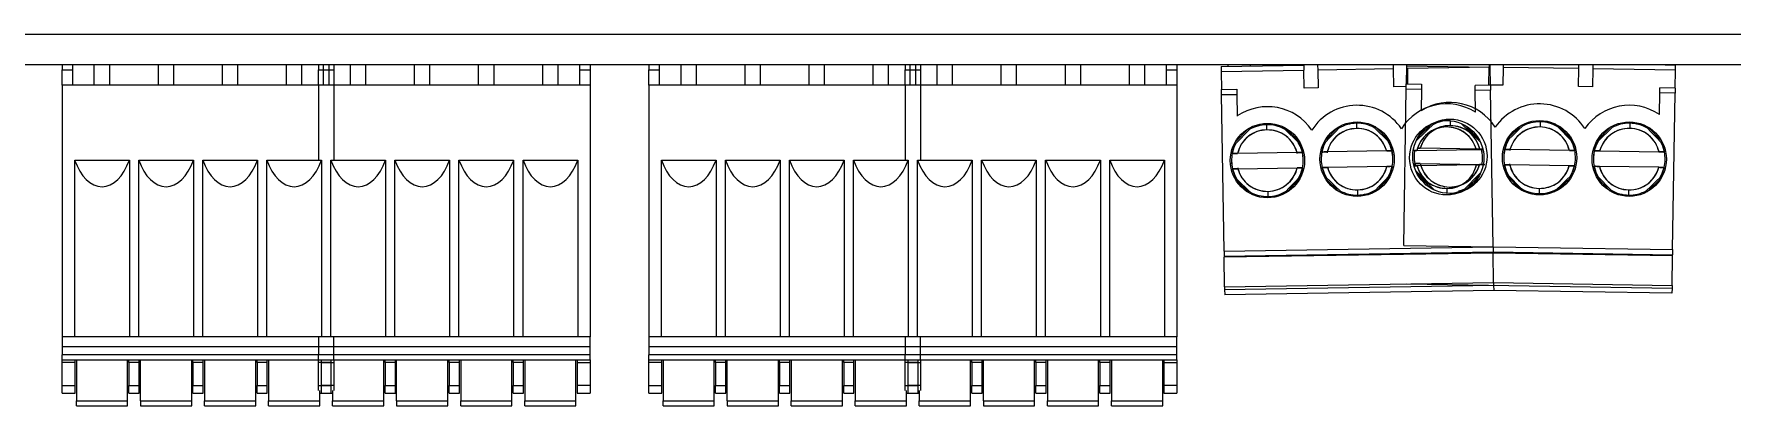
# Model space of a CAD drawing. Header units: millimetres. Extents: x 12 to 584, y 10 to 401.
# Drawn here: x 169 to 235.3, y 240.6 to 255.1 of the extents above; entities that cross this region are included whole.
import ezdxf

# ---------------------------------------------------------------- set-up
doc = ezdxf.new("R2010")
doc.units = ezdxf.units.MM
doc.header["$LTSCALE"] = 2

msp = doc.modelspace()

# ---------------------------------------------------------------- linework, layer by layer
for p, q in [((136.115, 255.087), (266.215, 255.087)), ((266.215, 253.887), (136.115, 253.887)), ((170.139, 253.887), (170.139, 253.687)), ((170.539, 253.887), (170.539, 253.687)), ((171.389, 253.087), (171.389, 253.887)), ((171.989, 253.087), (171.989, 253.887)), ((173.889, 253.087), (173.889, 253.887)), ((174.489, 253.087), (174.489, 253.887)), ((176.389, 253.087), (176.389, 253.887)), ((176.989, 253.087), (176.989, 253.887)), ((178.889, 253.087), (178.889, 253.887)), ((179.489, 253.087), (179.489, 253.887)), ((180.14, 253.887), (180.14, 253.687)), ((180.339, 253.687), (180.339, 253.887)), ((180.54, 253.887), (180.54, 253.687)), ((180.739, 253.887), (180.739, 253.687)), ((181.39, 253.087), (181.39, 253.887)), ((181.99, 253.087), (181.99, 253.887)), ((183.89, 253.087), (183.89, 253.887)), ((184.49, 253.087), (184.49, 253.887)), ((186.39, 253.087), (186.39, 253.887)), ((186.99, 253.087), (186.99, 253.887)), ((188.89, 253.087), (188.89, 253.887)), ((189.49, 253.087), (189.49, 253.887)), ((190.34, 253.687), (190.34, 253.887)), ((190.74, 253.887), (190.74, 253.687)), ((193.039, 253.887), (193.039, 253.687)), ((193.439, 253.887), (193.439, 253.687)), ((194.289, 253.087), (194.289, 253.887)), ((194.889, 253.087), (194.889, 253.887)), ((196.789, 253.087), (196.789, 253.887)), ((197.389, 253.087), (197.389, 253.887)), ((199.289, 253.087), (199.289, 253.887)), ((199.889, 253.087), (199.889, 253.887)), ((201.789, 253.087), (201.789, 253.887)), ((202.389, 253.087), (202.389, 253.887)), ((203.04, 253.887), (203.04, 253.687)), ((203.239, 253.687), (203.239, 253.887)), ((203.44, 253.887), (203.44, 253.687)), ((203.639, 253.887), (203.639, 253.687)), ((204.29, 253.087), (204.29, 253.887)), ((204.89, 253.087), (204.89, 253.887)), ((206.79, 253.087), (206.79, 253.887)), ((207.39, 253.087), (207.39, 253.887)), ((209.29, 253.087), (209.29, 253.887)), ((209.89, 253.087), (209.89, 253.887)), ((211.79, 253.087), (211.79, 253.887)), ((212.39, 253.087), (212.39, 253.887)), ((213.24, 253.687), (213.24, 253.887)), ((213.64, 253.887), (213.64, 253.687)), ((215.37, 253.825), (218.599, 253.876)), ((215.64, 253.829), (215.64, 253.887)), ((216.519, 253.843), (216.519, 253.887)), ((217.719, 253.862), (217.719, 253.887)), ((218.599, 253.887), (218.599, 253.876)), ((218.599, 253.876), (218.602, 253.676)), ((219.312, 253.887), (219.139, 253.884)), ((219.139, 253.884), (219.139, 253.887)), ((219.139, 253.884), (219.142, 253.684)), ((222.102, 253.732), (222.099, 253.887)), ((222.608, 253.887), (222.608, 253.848)), ((225.839, 253.887), (225.837, 253.796)), ((225.871, 253.792), (225.87, 253.887)), ((226.379, 253.887), (226.377, 253.788)), ((229.337, 253.741), (229.339, 253.887)), ((229.879, 253.887), (229.877, 253.732)), ((232.707, 253.887), (233.109, 253.881)), ((232.84, 253.887), (232.84, 253.885)), ((233.106, 253.681), (233.109, 253.881)), ((170.139, 253.687), (170.539, 253.687)), ((170.139, 253.087), (170.139, 253.687)), ((170.539, 253.687), (170.539, 253.087)), ((180.14, 253.687), (180.54, 253.687)), ((180.14, 253.087), (180.14, 253.687)), ((180.339, 253.087), (180.339, 253.687)), ((180.339, 253.687), (180.739, 253.687)), ((180.54, 253.687), (180.54, 253.087)), ((180.739, 253.687), (180.739, 253.087)), ((190.34, 253.087), (190.34, 253.687)), ((190.34, 253.687), (190.74, 253.687)), ((190.74, 253.687), (190.74, 253.087)), ((193.039, 253.687), (193.439, 253.687)), ((193.039, 253.087), (193.039, 253.687)), ((193.439, 253.687), (193.439, 253.087)), ((203.04, 253.687), (203.44, 253.687)), ((203.04, 253.087), (203.04, 253.687)), ((203.239, 253.087), (203.239, 253.687)), ((203.239, 253.687), (203.639, 253.687)), ((203.44, 253.687), (203.44, 253.087)), ((203.639, 253.687), (203.639, 253.087)), ((213.24, 253.087), (213.24, 253.687)), ((213.24, 253.687), (213.64, 253.687)), ((213.64, 253.687), (213.64, 253.087)), ((215.37, 253.825), (215.373, 253.625)), ((215.373, 253.625), (218.602, 253.676)), ((215.373, 253.625), (215.384, 252.925)), ((218.613, 252.976), (218.602, 253.676)), ((222.102, 253.732), (219.142, 253.684)), ((219.142, 253.684), (219.153, 252.985)), ((222.113, 253.032), (222.102, 253.732)), ((222.608, 253.848), (222.596, 253.148)), ((222.608, 253.848), (225.837, 253.796)), ((225.871, 253.792), (222.642, 253.74)), ((222.642, 253.74), (222.651, 253.147)), ((225.826, 253.097), (225.837, 253.796)), ((225.883, 253.092), (225.871, 253.792)), ((226.377, 253.788), (226.366, 253.088)), ((229.337, 253.741), (226.377, 253.788)), ((229.326, 253.041), (229.337, 253.741)), ((229.877, 253.732), (229.866, 253.032)), ((233.106, 253.681), (229.877, 253.732)), ((233.095, 252.981), (233.106, 253.681)), ((180.739, 253.087), (170.139, 253.087)), ((170.139, 253.087), (170.139, 243.287)), ((190.74, 253.087), (180.14, 253.087)), ((180.14, 253.087), (180.14, 250.175)), ((180.739, 253.087), (180.739, 250.175)), ((190.74, 253.087), (190.74, 243.287)), ((203.639, 253.087), (193.039, 253.087)), ((193.039, 253.087), (193.039, 243.287)), ((213.64, 253.087), (203.04, 253.087)), ((203.04, 253.087), (203.04, 250.175)), ((203.639, 253.087), (203.639, 250.175)), ((213.64, 253.087), (213.64, 243.287)), ((215.384, 252.925), (215.984, 252.934)), ((215.387, 252.725), (215.384, 252.925)), ((215.387, 252.725), (215.987, 252.734)), ((215.484, 246.625), (215.387, 252.725)), ((215.984, 252.934), (215.987, 252.734)), ((215.987, 252.734), (216, 251.891)), ((219.153, 252.985), (218.613, 252.976)), ((222.595, 253.039), (222.113, 253.032)), ((222.496, 246.849), (222.593, 252.948)), ((222.593, 252.948), (222.596, 253.148)), ((222.593, 252.948), (223.193, 252.938)), ((222.596, 253.148), (223.196, 253.138)), ((223.193, 252.938), (223.18, 252.096)), ((223.196, 253.138), (223.193, 252.938)), ((225.883, 253.092), (225.283, 253.082)), ((225.286, 252.882), (225.283, 253.082)), ((225.886, 252.892), (225.286, 252.882)), ((225.299, 252.039), (225.286, 252.882)), ((226.366, 253.088), (225.826, 253.097)), ((225.883, 253.092), (225.886, 252.892)), ((225.983, 246.792), (225.886, 252.892)), ((229.866, 253.032), (229.326, 253.041)), ((232.479, 251.948), (232.492, 252.791)), ((232.492, 252.791), (232.495, 252.99)), ((233.092, 252.781), (232.492, 252.791)), ((233.095, 252.981), (232.495, 252.99)), ((232.995, 246.682), (233.092, 252.781)), ((233.095, 252.981), (233.092, 252.781)), ((215.84, 250.712), (216.577, 251.472)), ((216.435, 251.398), (215.91, 250.856)), ((217.155, 251.603), (217.156, 251.553)), ((217.159, 251.353), (217.156, 251.553)), ((217.737, 251.491), (218.498, 250.754)), ((218.423, 250.896), (217.881, 251.421)), ((219.34, 250.768), (220.076, 251.528)), ((219.935, 251.454), (219.41, 250.911)), ((220.655, 251.608), (220.655, 251.658)), ((220.655, 251.608), (220.659, 251.408)), ((221.237, 251.546), (221.997, 250.81)), ((221.923, 250.951), (221.381, 251.477)), ((222.982, 250.922), (223.726, 251.642)), ((223.599, 251.589), (223.057, 251.063)), ((223.663, 251.566), (223.636, 251.555)), ((224.154, 251.714), (224.154, 251.713)), ((224.157, 251.512), (224.158, 251.464)), ((224.321, 251.52), (224.324, 251.707)), ((224.737, 251.602), (225.497, 250.866)), ((225.422, 251.007), (224.88, 251.532)), ((226.482, 250.866), (227.242, 251.603)), ((227.098, 251.533), (226.556, 251.008)), ((227.824, 251.665), (227.82, 251.465)), ((227.824, 251.665), (227.824, 251.715)), ((228.403, 251.584), (229.139, 250.824)), ((229.069, 250.968), (228.544, 251.51)), ((229.981, 250.811), (230.742, 251.547)), ((230.598, 251.477), (230.056, 250.952)), ((231.323, 251.609), (231.32, 251.409)), ((231.324, 251.659), (231.323, 251.609)), ((231.902, 251.528), (232.639, 250.768)), ((232.569, 250.912), (232.044, 251.454)), ((218.288, 250.607), (218.324, 250.431)), ((219.523, 250.45), (219.542, 250.555)), ((221.8, 250.604), (221.816, 250.527)), ((223.011, 250.546), (225.334, 250.583)), ((225.468, 250.602), (223.145, 250.639)), ((225.613, 250.6), (225.586, 250.6)), ((228.968, 250.546), (226.644, 250.583)), ((226.655, 250.543), (226.677, 250.647)), ((228.935, 250.624), (228.949, 250.547)), ((230.161, 250.517), (230.179, 250.604)), ((232.435, 250.568), (232.45, 250.481)), ((170.622, 243.287), (170.622, 250.175)), ((170.622, 250.175), (172.757, 250.175)), ((172.757, 250.175), (172.757, 243.287)), ((173.122, 243.287), (173.122, 250.175)), ((173.122, 250.175), (175.257, 250.175)), ((175.257, 250.175), (175.257, 243.287)), ((175.622, 243.287), (175.622, 250.175)), ((175.622, 250.175), (177.757, 250.175)), ((177.757, 250.175), (177.757, 243.287)), ((178.122, 243.287), (178.122, 250.175)), ((178.122, 250.175), (180.257, 250.175)), ((180.257, 250.175), (180.257, 243.287)), ((180.622, 243.287), (180.622, 250.175)), ((180.622, 250.175), (182.757, 250.175)), ((182.757, 250.175), (182.757, 243.287)), ((183.122, 243.287), (183.122, 250.175)), ((183.122, 250.175), (185.257, 250.175)), ((185.257, 250.175), (185.257, 243.287)), ((185.622, 243.287), (185.622, 250.175)), ((185.622, 250.175), (187.757, 250.175)), ((187.757, 250.175), (187.757, 243.287)), ((188.122, 243.287), (188.122, 250.175)), ((188.122, 250.175), (190.257, 250.175)), ((190.257, 250.175), (190.257, 243.287)), ((193.522, 243.287), (193.522, 250.175)), ((193.522, 250.175), (195.657, 250.175)), ((195.657, 250.175), (195.657, 243.287)), ((196.022, 243.287), (196.022, 250.175)), ((196.022, 250.175), (198.157, 250.175)), ((198.157, 250.175), (198.157, 243.287)), ((198.522, 243.287), (198.522, 250.175)), ((198.522, 250.175), (200.657, 250.175)), ((200.657, 250.175), (200.657, 243.287)), ((201.022, 243.287), (201.022, 250.175)), ((201.022, 250.175), (203.157, 250.175)), ((203.157, 250.175), (203.157, 243.287)), ((203.522, 243.287), (203.522, 250.175)), ((203.522, 250.175), (205.657, 250.175)), ((205.657, 250.175), (205.657, 243.287)), ((206.022, 243.287), (206.022, 250.175)), ((206.022, 250.175), (208.157, 250.175)), ((208.157, 250.175), (208.157, 243.287)), ((208.522, 243.287), (208.522, 250.175)), ((208.522, 250.175), (210.657, 250.175)), ((210.657, 250.175), (210.657, 243.287)), ((211.022, 243.287), (211.022, 250.175)), ((211.022, 250.175), (213.157, 250.175)), ((213.157, 250.175), (213.157, 243.287)), ((218.335, 250.471), (216.012, 250.434)), ((216.031, 250.435), (216.042, 250.499)), ((221.835, 250.527), (219.511, 250.49)), ((221.844, 249.927), (219.521, 249.89)), ((219.556, 249.813), (219.54, 249.89)), ((221.825, 249.927), (221.812, 249.849)), ((222.959, 249.924), (222.93, 250.042)), ((222.93, 250.042), (222.955, 249.939)), ((225.344, 249.983), (223.02, 249.946)), ((223.135, 250.039), (225.459, 250.002)), ((228.958, 249.946), (226.635, 249.983)), ((226.667, 249.905), (226.646, 250.029)), ((228.939, 249.947), (228.923, 249.87)), ((232.458, 249.891), (230.134, 249.928)), ((230.144, 250.528), (232.467, 250.491)), ((230.177, 249.79), (230.152, 249.937)), ((232.441, 249.901), (232.425, 249.827)), ((216.619, 248.815), (215.859, 249.551)), ((215.933, 249.41), (216.475, 248.885)), ((216.021, 249.834), (218.345, 249.871)), ((216.069, 249.698), (216.032, 249.875)), ((218.516, 249.594), (217.78, 248.833)), ((217.921, 248.908), (218.446, 249.45)), ((218.326, 249.871), (218.312, 249.793)), ((220.119, 248.871), (219.358, 249.607)), ((219.433, 249.466), (219.975, 248.94)), ((222.016, 249.649), (221.279, 248.889)), ((221.421, 248.963), (221.946, 249.506)), ((223.7, 249.001), (222.964, 249.761)), ((223.034, 249.618), (223.559, 249.075)), ((225.515, 249.705), (224.788, 248.955)), ((224.92, 249.019), (225.445, 249.561)), ((227.2, 248.945), (226.463, 249.706)), ((226.533, 249.562), (227.058, 249.02)), ((229.121, 249.663), (228.36, 248.927)), ((228.504, 248.997), (229.046, 249.522)), ((230.699, 248.89), (229.963, 249.65)), ((230.033, 249.506), (230.558, 248.964)), ((232.62, 249.608), (231.86, 248.871)), ((232.004, 248.941), (232.546, 249.466)), ((217.197, 248.953), (217.2, 248.753)), ((217.2, 248.753), (217.201, 248.703)), ((220.697, 249.009), (220.7, 248.809)), ((220.701, 248.759), (220.7, 248.809)), ((224.199, 248.874), (224.196, 249.064)), ((224.283, 249.121), (224.282, 249.069)), ((224.816, 249.018), (224.873, 249.043)), ((227.778, 248.815), (227.779, 248.865)), ((227.782, 249.065), (227.779, 248.865)), ((231.279, 248.809), (231.278, 248.759)), ((231.279, 248.809), (231.282, 249.009)), ((215.484, 246.625), (225.983, 246.792)), ((215.484, 246.625), (215.487, 246.425)), ((215.487, 246.425), (225.986, 246.592)), ((222.496, 246.849), (232.995, 246.682)), ((225.983, 246.792), (225.986, 246.592)), ((225.986, 246.593), (232.992, 246.482)), ((225.987, 246.549), (225.986, 246.592)), ((232.995, 246.682), (232.992, 246.482)), ((215.487, 246.425), (215.488, 246.382)), ((225.987, 246.549), (215.488, 246.382)), ((215.506, 245.233), (215.488, 246.382)), ((232.991, 246.439), (225.987, 246.55)), ((226.005, 245.4), (225.987, 246.549)), ((232.973, 245.29), (232.991, 246.439)), ((232.991, 246.439), (232.992, 246.482)), ((215.506, 245.233), (226.005, 245.4)), ((215.508, 245.126), (226.007, 245.293)), ((222.626, 245.347), (232.971, 245.182)), ((226.005, 245.4), (232.973, 245.29)), ((226.005, 245.4), (226.007, 245.293)), ((226.007, 245.293), (226.01, 245.093)), ((232.973, 245.29), (232.971, 245.182)), ((215.506, 245.233), (215.508, 245.126)), ((215.508, 245.126), (215.511, 244.926)), ((226.01, 245.093), (215.511, 244.926)), ((232.968, 244.982), (226.01, 245.093)), ((232.971, 245.182), (232.968, 244.982)), ((171.689, 243.287), (170.139, 243.287)), ((170.139, 243.287), (170.139, 242.887)), ((174.189, 243.287), (171.689, 243.287)), ((176.689, 243.287), (174.189, 243.287)), ((179.189, 243.287), (176.689, 243.287)), ((180.739, 243.287), (179.189, 243.287)), ((181.69, 243.287), (180.14, 243.287)), ((180.14, 243.287), (180.14, 242.887)), ((180.739, 242.887), (180.739, 243.287)), ((184.19, 243.287), (181.69, 243.287)), ((186.69, 243.287), (184.19, 243.287)), ((189.19, 243.287), (186.69, 243.287)), ((190.74, 243.287), (189.19, 243.287)), ((190.74, 242.887), (190.74, 243.287)), ((194.589, 243.287), (193.039, 243.287)), ((193.039, 243.287), (193.039, 242.887)), ((197.089, 243.287), (194.589, 243.287)), ((199.589, 243.287), (197.089, 243.287)), ((202.089, 243.287), (199.589, 243.287)), ((203.639, 243.287), (202.089, 243.287)), ((204.59, 243.287), (203.04, 243.287)), ((203.04, 243.287), (203.04, 242.887)), ((203.639, 242.887), (203.639, 243.287)), ((207.09, 243.287), (204.59, 243.287)), ((209.59, 243.287), (207.09, 243.287)), ((212.09, 243.287), (209.59, 243.287)), ((213.64, 243.287), (212.09, 243.287)), ((213.64, 242.887), (213.64, 243.287)), ((180.739, 242.887), (170.139, 242.887)), ((170.139, 242.887), (170.139, 242.587)), ((180.739, 242.587), (170.139, 242.587)), ((170.139, 242.387), (170.139, 242.587)), ((190.74, 242.887), (180.14, 242.887)), ((180.14, 242.887), (180.14, 242.587)), ((190.74, 242.587), (180.14, 242.587)), ((180.14, 242.387), (180.14, 242.587)), ((180.739, 242.587), (180.739, 242.887)), ((180.739, 242.387), (180.739, 242.587)), ((190.74, 242.587), (190.74, 242.887)), ((190.74, 242.387), (190.74, 242.587)), ((203.639, 242.887), (193.039, 242.887)), ((193.039, 242.887), (193.039, 242.587)), ((203.639, 242.587), (193.039, 242.587)), ((193.039, 242.387), (193.039, 242.587)), ((213.64, 242.887), (203.04, 242.887)), ((203.04, 242.887), (203.04, 242.587)), ((213.64, 242.587), (203.04, 242.587)), ((203.04, 242.387), (203.04, 242.587)), ((203.639, 242.587), (203.639, 242.887)), ((203.639, 242.387), (203.639, 242.587)), ((213.64, 242.587), (213.64, 242.887)), ((213.64, 242.387), (213.64, 242.587)), ((170.139, 242.387), (180.739, 242.387)), ((170.139, 242.287), (170.139, 242.387)), ((170.639, 242.287), (170.139, 242.287)), ((170.139, 241.387), (170.139, 242.287)), ((170.639, 242.287), (170.639, 242.387)), ((170.639, 241.387), (170.639, 242.287)), ((170.689, 242.387), (170.689, 240.787)), ((172.689, 240.787), (172.689, 242.387)), ((172.739, 242.287), (172.739, 242.387)), ((173.139, 242.287), (172.739, 242.287)), ((172.739, 242.287), (172.739, 241.387)), ((173.139, 242.287), (173.139, 242.387)), ((173.139, 241.387), (173.139, 242.287)), ((173.189, 240.787), (173.189, 242.387)), ((175.189, 240.787), (175.189, 242.387)), ((175.239, 242.287), (175.239, 242.387)), ((175.639, 242.287), (175.239, 242.287)), ((175.239, 242.287), (175.239, 241.387)), ((175.639, 242.287), (175.639, 242.387)), ((175.639, 241.387), (175.639, 242.287)), ((175.689, 242.387), (175.689, 240.787)), ((177.689, 240.787), (177.689, 242.387)), ((177.739, 242.287), (177.739, 242.387)), ((178.139, 242.287), (177.739, 242.287)), ((177.739, 242.287), (177.739, 241.387)), ((178.139, 242.287), (178.139, 242.387)), ((178.139, 241.387), (178.139, 242.287)), ((178.189, 242.387), (178.189, 240.787)), ((180.14, 242.387), (190.74, 242.387)), ((180.14, 242.287), (180.14, 242.387)), ((180.64, 242.287), (180.14, 242.287)), ((180.14, 241.387), (180.14, 242.287)), ((180.239, 242.387), (180.239, 242.287)), ((180.239, 242.287), (180.739, 242.287)), ((180.239, 242.287), (180.239, 241.387)), ((180.64, 242.287), (180.64, 242.387)), ((180.64, 241.387), (180.64, 242.287)), ((180.739, 242.387), (180.739, 242.287)), ((180.739, 242.287), (180.739, 241.387)), ((182.69, 240.787), (182.69, 242.387)), ((182.74, 242.287), (182.74, 242.387)), ((183.14, 242.287), (182.74, 242.287)), ((182.74, 242.287), (182.74, 241.387)), ((183.14, 242.287), (183.14, 242.387)), ((183.14, 241.387), (183.14, 242.287)), ((183.19, 240.787), (183.19, 242.387)), ((185.19, 240.787), (185.19, 242.387)), ((185.24, 242.287), (185.24, 242.387)), ((185.64, 242.287), (185.24, 242.287)), ((185.24, 242.287), (185.24, 241.387)), ((185.64, 242.287), (185.64, 242.387)), ((185.64, 241.387), (185.64, 242.287)), ((185.69, 242.387), (185.69, 240.787)), ((187.69, 240.787), (187.69, 242.387)), ((187.74, 242.287), (187.74, 242.387)), ((188.14, 242.287), (187.74, 242.287)), ((187.74, 242.287), (187.74, 241.387)), ((188.14, 242.287), (188.14, 242.387)), ((188.14, 241.387), (188.14, 242.287)), ((188.19, 242.387), (188.19, 240.787)), ((190.19, 240.787), (190.19, 242.387)), ((190.24, 242.387), (190.24, 242.287)), ((190.24, 242.287), (190.74, 242.287)), ((190.24, 242.287), (190.24, 241.387)), ((190.74, 242.387), (190.74, 242.287)), ((190.74, 242.287), (190.74, 241.387)), ((193.039, 242.387), (203.639, 242.387)), ((193.039, 242.287), (193.039, 242.387)), ((193.539, 242.287), (193.039, 242.287)), ((193.039, 241.387), (193.039, 242.287)), ((193.539, 242.287), (193.539, 242.387)), ((193.539, 241.387), (193.539, 242.287)), ((193.589, 242.387), (193.589, 240.787)), ((195.589, 240.787), (195.589, 242.387)), ((195.639, 242.287), (195.639, 242.387)), ((196.039, 242.287), (195.639, 242.287)), ((195.639, 242.287), (195.639, 241.387)), ((196.039, 242.287), (196.039, 242.387)), ((196.039, 241.387), (196.039, 242.287)), ((196.089, 240.787), (196.089, 242.387)), ((198.089, 240.787), (198.089, 242.387)), ((198.139, 242.287), (198.139, 242.387)), ((198.539, 242.287), (198.139, 242.287)), ((198.139, 242.287), (198.139, 241.387)), ((198.539, 242.287), (198.539, 242.387)), ((198.539, 241.387), (198.539, 242.287)), ((198.589, 242.387), (198.589, 240.787)), ((200.589, 240.787), (200.589, 242.387)), ((200.639, 242.287), (200.639, 242.387)), ((201.039, 242.287), (200.639, 242.287)), ((200.639, 242.287), (200.639, 241.387)), ((201.039, 242.287), (201.039, 242.387)), ((201.039, 241.387), (201.039, 242.287)), ((201.089, 242.387), (201.089, 240.787)), ((203.04, 242.387), (213.64, 242.387)), ((203.04, 242.287), (203.04, 242.387)), ((203.54, 242.287), (203.04, 242.287)), ((203.04, 241.387), (203.04, 242.287)), ((203.139, 242.387), (203.139, 242.287)), ((203.139, 242.287), (203.639, 242.287)), ((203.139, 242.287), (203.139, 241.387)), ((203.54, 242.287), (203.54, 242.387)), ((203.54, 241.387), (203.54, 242.287)), ((203.639, 242.387), (203.639, 242.287)), ((203.639, 242.287), (203.639, 241.387)), ((205.59, 240.787), (205.59, 242.387)), ((205.64, 242.287), (205.64, 242.387)), ((206.04, 242.287), (205.64, 242.287)), ((205.64, 242.287), (205.64, 241.387)), ((206.04, 242.287), (206.04, 242.387)), ((206.04, 241.387), (206.04, 242.287)), ((206.09, 240.787), (206.09, 242.387)), ((208.09, 240.787), (208.09, 242.387)), ((208.14, 242.287), (208.14, 242.387)), ((208.54, 242.287), (208.14, 242.287)), ((208.14, 242.287), (208.14, 241.387)), ((208.54, 242.287), (208.54, 242.387)), ((208.54, 241.387), (208.54, 242.287)), ((208.59, 242.387), (208.59, 240.787)), ((210.59, 240.787), (210.59, 242.387)), ((210.64, 242.287), (210.64, 242.387)), ((211.04, 242.287), (210.64, 242.287)), ((210.64, 242.287), (210.64, 241.387)), ((211.04, 242.287), (211.04, 242.387)), ((211.04, 241.387), (211.04, 242.287)), ((211.09, 242.387), (211.09, 240.787)), ((213.09, 240.787), (213.09, 242.387)), ((213.14, 242.387), (213.14, 242.287)), ((213.14, 242.287), (213.64, 242.287)), ((213.14, 242.287), (213.14, 241.387)), ((213.64, 242.387), (213.64, 242.287)), ((213.64, 242.287), (213.64, 241.387)), ((170.139, 241.387), (170.639, 241.387)), ((170.139, 241.087), (170.139, 241.387)), ((170.639, 241.087), (170.639, 241.387)), ((172.739, 241.387), (173.139, 241.387)), ((172.739, 241.087), (172.739, 241.387)), ((173.139, 241.087), (173.139, 241.387)), ((175.239, 241.387), (175.639, 241.387)), ((175.239, 241.087), (175.239, 241.387)), ((175.639, 241.087), (175.639, 241.387)), ((177.739, 241.387), (178.139, 241.387)), ((177.739, 241.087), (177.739, 241.387)), ((178.139, 241.087), (178.139, 241.387)), ((180.14, 241.387), (180.64, 241.387)), ((180.14, 241.189), (180.14, 241.387)), ((180.739, 241.387), (180.239, 241.387)), ((180.239, 241.387), (180.239, 241.087)), ((180.64, 241.087), (180.64, 241.387)), ((180.739, 241.387), (180.739, 241.189)), ((182.74, 241.387), (183.14, 241.387)), ((182.74, 241.087), (182.74, 241.387)), ((183.14, 241.087), (183.14, 241.387)), ((185.24, 241.387), (185.64, 241.387)), ((185.24, 241.087), (185.24, 241.387)), ((185.64, 241.087), (185.64, 241.387)), ((187.74, 241.387), (188.14, 241.387)), ((187.74, 241.087), (187.74, 241.387)), ((188.14, 241.087), (188.14, 241.387)), ((190.74, 241.387), (190.24, 241.387)), ((190.24, 241.387), (190.24, 241.087)), ((190.74, 241.387), (190.74, 241.087)), ((193.039, 241.387), (193.539, 241.387)), ((193.039, 241.087), (193.039, 241.387)), ((193.539, 241.087), (193.539, 241.387)), ((195.639, 241.387), (196.039, 241.387)), ((195.639, 241.087), (195.639, 241.387)), ((196.039, 241.087), (196.039, 241.387)), ((198.139, 241.387), (198.539, 241.387)), ((198.139, 241.087), (198.139, 241.387)), ((198.539, 241.087), (198.539, 241.387)), ((200.639, 241.387), (201.039, 241.387)), ((200.639, 241.087), (200.639, 241.387)), ((201.039, 241.087), (201.039, 241.387)), ((203.04, 241.387), (203.54, 241.387)), ((203.04, 241.189), (203.04, 241.387)), ((203.639, 241.387), (203.139, 241.387)), ((203.139, 241.387), (203.139, 241.087)), ((203.54, 241.087), (203.54, 241.387)), ((203.639, 241.387), (203.639, 241.189)), ((205.64, 241.387), (206.04, 241.387)), ((205.64, 241.087), (205.64, 241.387)), ((206.04, 241.087), (206.04, 241.387)), ((208.14, 241.387), (208.54, 241.387)), ((208.14, 241.087), (208.14, 241.387)), ((208.54, 241.087), (208.54, 241.387)), ((210.64, 241.387), (211.04, 241.387)), ((210.64, 241.087), (210.64, 241.387)), ((211.04, 241.087), (211.04, 241.387)), ((213.64, 241.387), (213.14, 241.387)), ((213.14, 241.387), (213.14, 241.087)), ((213.64, 241.387), (213.64, 241.087)), ((170.139, 241.087), (170.639, 241.087)), ((170.689, 240.787), (172.689, 240.787)), ((170.689, 240.587), (170.689, 240.787)), ((172.689, 240.587), (172.689, 240.787)), ((172.739, 241.087), (173.139, 241.087)), ((173.189, 240.787), (175.189, 240.787)), ((173.189, 240.787), (173.189, 240.587)), ((175.189, 240.587), (175.189, 240.787)), ((175.239, 241.087), (175.639, 241.087)), ((175.689, 240.787), (177.689, 240.787)), ((175.689, 240.587), (175.689, 240.787)), ((177.689, 240.587), (177.689, 240.787)), ((177.739, 241.087), (178.139, 241.087)), ((178.189, 240.787), (180.189, 240.787)), ((178.189, 240.587), (178.189, 240.787)), ((180.189, 240.787), (180.189, 241.189)), ((180.189, 241.087), (180.64, 241.087)), ((180.189, 240.587), (180.189, 240.787)), ((180.239, 241.087), (180.69, 241.087)), ((180.69, 241.189), (180.69, 240.787)), ((180.69, 240.787), (182.69, 240.787)), ((180.69, 240.587), (180.69, 240.787)), ((182.69, 240.587), (182.69, 240.787)), ((182.74, 241.087), (183.14, 241.087)), ((183.19, 240.787), (185.19, 240.787)), ((183.19, 240.787), (183.19, 240.587)), ((185.19, 240.587), (185.19, 240.787)), ((185.24, 241.087), (185.64, 241.087)), ((185.69, 240.787), (187.69, 240.787)), ((185.69, 240.587), (185.69, 240.787)), ((187.69, 240.587), (187.69, 240.787)), ((187.74, 241.087), (188.14, 241.087)), ((188.19, 240.787), (190.19, 240.787)), ((188.19, 240.587), (188.19, 240.787)), ((190.19, 240.587), (190.19, 240.787)), ((190.24, 241.087), (190.74, 241.087)), ((193.039, 241.087), (193.539, 241.087)), ((193.589, 240.787), (195.589, 240.787)), ((193.589, 240.587), (193.589, 240.787)), ((195.589, 240.587), (195.589, 240.787)), ((195.639, 241.087), (196.039, 241.087)), ((196.089, 240.787), (198.089, 240.787)), ((196.089, 240.787), (196.089, 240.587)), ((198.089, 240.587), (198.089, 240.787)), ((198.139, 241.087), (198.539, 241.087)), ((198.589, 240.787), (200.589, 240.787)), ((198.589, 240.587), (198.589, 240.787)), ((200.589, 240.587), (200.589, 240.787)), ((200.639, 241.087), (201.039, 241.087)), ((201.089, 240.787), (203.089, 240.787)), ((201.089, 240.587), (201.089, 240.787)), ((203.089, 240.787), (203.089, 241.189)), ((203.089, 241.087), (203.54, 241.087)), ((203.089, 240.587), (203.089, 240.787)), ((203.139, 241.087), (203.59, 241.087)), ((203.59, 241.189), (203.59, 240.787)), ((203.59, 240.787), (205.59, 240.787)), ((203.59, 240.587), (203.59, 240.787)), ((205.59, 240.587), (205.59, 240.787)), ((205.64, 241.087), (206.04, 241.087)), ((206.09, 240.787), (208.09, 240.787)), ((206.09, 240.787), (206.09, 240.587)), ((208.09, 240.587), (208.09, 240.787)), ((208.14, 241.087), (208.54, 241.087)), ((208.59, 240.787), (210.59, 240.787)), ((208.59, 240.587), (208.59, 240.787)), ((210.59, 240.587), (210.59, 240.787)), ((210.64, 241.087), (211.04, 241.087)), ((211.09, 240.787), (213.09, 240.787)), ((211.09, 240.587), (211.09, 240.787)), ((213.09, 240.587), (213.09, 240.787)), ((213.14, 241.087), (213.64, 241.087)), ((170.689, 240.587), (172.689, 240.587)), ((173.189, 240.587), (175.189, 240.587)), ((175.689, 240.587), (177.689, 240.587)), ((178.189, 240.587), (180.189, 240.587)), ((180.69, 240.587), (182.69, 240.587)), ((183.19, 240.587), (185.19, 240.587)), ((185.69, 240.587), (187.69, 240.587)), ((188.19, 240.587), (190.19, 240.587)), ((193.589, 240.587), (195.589, 240.587)), ((196.089, 240.587), (198.089, 240.587)), ((198.589, 240.587), (200.589, 240.587)), ((201.089, 240.587), (203.089, 240.587)), ((203.59, 240.587), (205.59, 240.587)), ((206.09, 240.587), (208.09, 240.587)), ((208.59, 240.587), (210.59, 240.587)), ((211.09, 240.587), (213.09, 240.587))]:
    msp.add_line(p, q)
at = {"flags": 128}
for points in [[(215.951, 250.826), (215.873, 250.658), (215.806, 250.431)], [(215.806, 250.431), (215.873, 250.658), (215.951, 250.826)], [(218.384, 250.864), (218.467, 250.7), (218.541, 250.475)], [(218.541, 250.475), (218.467, 250.7), (218.384, 250.864)], [(219.306, 250.487), (219.372, 250.714), (219.45, 250.881)], [(219.45, 250.881), (219.372, 250.714), (219.306, 250.487)], [(222.04, 250.53), (221.967, 250.755), (221.883, 250.92)], [(221.883, 250.92), (221.967, 250.755), (222.04, 250.53)], [(226.439, 250.587), (226.512, 250.812), (226.596, 250.976)], [(226.596, 250.976), (226.512, 250.812), (226.439, 250.587)], [(229.173, 250.543), (229.107, 250.77), (229.029, 250.938)], [(229.029, 250.938), (229.107, 250.77), (229.173, 250.543)], [(230.095, 250.921), (230.012, 250.756), (229.938, 250.531)], [(229.938, 250.531), (230.012, 250.756), (230.095, 250.921)], [(232.673, 250.487), (232.606, 250.715), (232.528, 250.882)], [(232.528, 250.882), (232.606, 250.715), (232.673, 250.487)], [(219.472, 249.497), (219.389, 249.662), (219.315, 249.887)], [(219.315, 249.887), (219.389, 249.662), (219.472, 249.497)], [(221.905, 249.536), (221.983, 249.703), (222.05, 249.93)], [(222.05, 249.93), (221.983, 249.703), (221.905, 249.536)], [(226.574, 249.592), (226.496, 249.759), (226.429, 249.987)], [(226.429, 249.987), (226.496, 249.759), (226.574, 249.592)], [(229.007, 249.553), (229.09, 249.718), (229.164, 249.943)], [(229.164, 249.943), (229.09, 249.718), (229.007, 249.553)], [(229.929, 249.931), (229.995, 249.704), (230.073, 249.536)], [(230.073, 249.536), (229.995, 249.704), (229.929, 249.931)], [(232.663, 249.887), (232.59, 249.662), (232.506, 249.497)], [(232.506, 249.497), (232.59, 249.662), (232.663, 249.887)], [(215.973, 249.441), (215.889, 249.606), (215.816, 249.831)], [(215.816, 249.831), (215.889, 249.606), (215.973, 249.441)], [(218.406, 249.48), (218.484, 249.647), (218.55, 249.875)], [(218.55, 249.875), (218.484, 249.647), (218.406, 249.48)], [(224.873, 249.043), (224.746, 248.993), (224.633, 248.96)]]:
    msp.add_lwpolyline(points, dxfattribs=at)
for centre in [(217.178, 250.153), (220.678, 250.208), (224.177, 250.264), (224.302, 250.32), (227.801, 250.265), (231.301, 250.209)]:
    msp.add_circle(centre, 1.45)
for centre, radius, start, end in [((217.178, 250.153), 2.1, 34.46876, 124.11527), ((220.678, 250.208), 2.1, 34.46876, 147.35414), ((224.177, 250.264), 2.1, 57.70762, 147.35414), ((224.302, 250.32), 2.1, 32.64586, 122.29238), ((227.801, 250.265), 2.1, 32.64586, 145.53124), ((231.301, 250.209), 2.1, 55.88473, 145.53124), ((217.178, 250.153), 1.2, 90.91145, 166.43393), ((217.178, 250.153), 1.4, 90.91145, 120.55292), ((217.178, 250.153), 1.4, 61.26997, 90.91145), ((217.178, 250.153), 1.2, 15.38896, 90.91145), ((220.678, 250.208), 1.2, 90.91145, 166.43393), ((220.678, 250.208), 1.4, 90.91145, 120.55292), ((220.678, 250.208), 1.4, 61.26997, 90.91145), ((220.678, 250.208), 1.2, 15.38896, 90.91145), ((224.177, 250.264), 1.2, 90.91145, 166.43393), ((224.302, 250.32), 1.2, 89.08855, 164.61104), ((224.302, 250.32), 1.4, 89.08855, 118.73003), ((224.302, 250.32), 1.4, 95.46076, 118.73003), ((224.177, 250.264), 1.2, 15.38896, 90.91145), ((224.302, 250.32), 1.2, 13.56607, 89.08855), ((227.801, 250.265), 1.2, 89.08855, 164.61104), ((227.801, 250.265), 1.4, 89.08855, 118.73003), ((227.801, 250.265), 1.2, 13.56607, 89.08855), ((227.801, 250.265), 1.4, 59.44708, 89.08855), ((231.301, 250.209), 1.2, 89.08855, 164.61104), ((231.301, 250.209), 1.4, 89.08855, 118.73003), ((231.301, 250.209), 1.2, 13.56607, 89.08855), ((231.301, 250.209), 1.4, 59.44708, 89.08855), ((224.302, 250.32), 1.4, 170.77644, 191.46218), ((224.177, 250.264), 1.4, 348.53782, 13.28507), ((227.801, 250.265), 1.4, 166.71493, 191.46218), ((227.801, 250.265), 1.4, 346.71493, 11.46218), ((217.178, 250.153), 1.4, 168.53782, 193.28507), ((217.178, 250.153), 1.4, 348.53782, 13.28507), ((220.678, 250.208), 1.4, 168.53782, 193.28507), ((220.678, 250.208), 1.2, 195.38896, 270.91145), ((220.678, 250.208), 1.2, 270.91145, 346.43393), ((220.678, 250.208), 1.4, 348.53782, 13.28507), ((224.177, 250.264), 1.2, 195.38896, 270.91145), ((224.302, 250.32), 1.2, 193.56607, 269.08855), ((224.177, 250.264), 1.2, 270.91145, 346.43393), ((224.302, 250.32), 1.2, 269.08855, 344.61104), ((227.801, 250.265), 1.2, 193.56607, 269.08855), ((227.801, 250.265), 1.2, 269.08855, 344.61104), ((231.301, 250.209), 1.4, 166.71493, 191.46218), ((231.301, 250.209), 1.2, 193.56607, 269.08855), ((231.301, 250.209), 1.2, 269.08855, 344.61104), ((231.301, 250.209), 1.4, 346.71493, 11.46218), ((217.178, 250.153), 1.2, 195.38896, 270.91145), ((217.178, 250.153), 1.2, 270.91145, 346.43393), ((217.178, 250.153), 1.4, 241.26997, 270.91145), ((217.178, 250.153), 1.4, 270.91145, 300.55292), ((220.678, 250.208), 1.4, 241.26997, 270.91145), ((220.678, 250.208), 1.4, 270.91145, 300.55292), ((224.177, 250.264), 1.4, 275.46077, 300.55292), ((227.801, 250.265), 1.4, 239.44708, 269.08855), ((227.801, 250.265), 1.4, 269.08855, 298.73003), ((231.301, 250.209), 1.4, 239.44708, 269.08855), ((231.301, 250.209), 1.4, 269.08855, 298.73003)]:
    msp.add_arc(centre, radius, start, end)
for centre in [(171.689, 251.301), (174.189, 251.301), (176.689, 251.301), (179.189, 251.301), (181.69, 251.301), (184.19, 251.301), (186.69, 251.301), (189.19, 251.301), (194.589, 251.301), (197.089, 251.301), (199.589, 251.301), (202.089, 251.301), (204.59, 251.301), (207.09, 251.301), (209.59, 251.301), (212.09, 251.301)]:
    msp.add_ellipse(centre, major_axis=(0, 2.165), ratio=0.57735, start_param=2.117647, end_param=4.165538)
for points, knots in [([(217.159, 251.353), (217.031, 251.339), (216.768, 251.31), (216.415, 251.106), (216.139, 250.807), (216.053, 250.556), (216.012, 250.434)], [0, 0, 0, 0, 0.243088, 0.5, 0.756912, 1, 1, 1, 1]), ([(218.335, 250.471), (218.29, 250.592), (218.196, 250.839), (217.91, 251.13), (217.552, 251.322), (217.287, 251.343), (217.159, 251.353)], [0, 0, 0, 0, 0.243088, 0.5, 0.756912, 1, 1, 1, 1]), ([(220.659, 251.408), (220.531, 251.394), (220.267, 251.366), (219.915, 251.161), (219.639, 250.862), (219.553, 250.612), (219.511, 250.49)], [0, 0, 0, 0, 0.243088, 0.5, 0.756912, 1, 1, 1, 1]), ([(221.835, 250.527), (221.789, 250.647), (221.695, 250.895), (221.41, 251.185), (221.051, 251.378), (220.787, 251.398), (220.659, 251.408)], [0, 0, 0, 0, 0.243088, 0.5, 0.756912, 1, 1, 1, 1]), ([(224.158, 251.464), (224.03, 251.45), (223.767, 251.421), (223.415, 251.217), (223.138, 250.918), (223.052, 250.667), (223.011, 250.546)], [0, 0, 0, 0, 0.243088, 0.5, 0.756912, 1, 1, 1, 1]), ([(224.321, 251.52), (224.192, 251.51), (223.928, 251.49), (223.57, 251.297), (223.284, 251.007), (223.19, 250.759), (223.145, 250.639)], [0, 0, 0, 0, 0.243088, 0.5, 0.756912, 1, 1, 1, 1]), ([(225.334, 250.583), (225.289, 250.703), (225.195, 250.951), (224.909, 251.241), (224.551, 251.434), (224.287, 251.454), (224.158, 251.464)], [0, 0, 0, 0, 0.2430884, 0.5, 0.7569116, 1, 1, 1, 1]), ([(225.468, 250.602), (225.427, 250.724), (225.341, 250.974), (225.064, 251.273), (224.712, 251.478), (224.449, 251.506), (224.321, 251.52)], [0, 0, 0, 0, 0.243088, 0.5, 0.756912, 1, 1, 1, 1]), ([(227.82, 251.465), (227.692, 251.455), (227.428, 251.434), (227.069, 251.242), (226.784, 250.951), (226.69, 250.704), (226.644, 250.583)], [0, 0, 0, 0, 0.2430884, 0.5, 0.7569116, 1, 1, 1, 1]), ([(228.968, 250.546), (228.926, 250.668), (228.84, 250.919), (228.564, 251.218), (228.212, 251.422), (227.948, 251.451), (227.82, 251.465)], [0, 0, 0, 0, 0.243088, 0.5, 0.756912, 1, 1, 1, 1]), ([(231.32, 251.409), (231.192, 251.399), (230.927, 251.379), (230.569, 251.186), (230.283, 250.896), (230.189, 250.648), (230.144, 250.528)], [0, 0, 0, 0, 0.243088, 0.5, 0.756912, 1, 1, 1, 1]), ([(232.467, 250.491), (232.426, 250.612), (232.34, 250.863), (232.064, 251.162), (231.711, 251.366), (231.448, 251.395), (231.32, 251.409)], [0, 0, 0, 0, 0.243088, 0.5, 0.756912, 1, 1, 1, 1]), ([(223.011, 250.546), (222.984, 250.545), (222.935, 250.544), (222.897, 250.544), (222.881, 250.544)], [0, 0, 0, 0, 0.560606, 1, 1, 1, 1]), ([(222.882, 250.544), (222.896, 250.544), (222.922, 250.545), (222.968, 250.545), (222.996, 250.545), (223.011, 250.546)], [0, 0, 0, 0, 0.391539, 0.691957, 1, 1, 1, 1]), ([(222.927, 250.544), (222.915, 250.477), (222.887, 250.31), (222.914, 250.143), (222.93, 250.042)], [0, 0, 0, 0, 0.402295, 1, 1, 1, 1]), ([(223.055, 250.641), (223.057, 250.641), (223.071, 250.64), (223.102, 250.64), (223.13, 250.639), (223.145, 250.639)], [0, 0, 0, 0, 0.077832, 0.533137, 1, 1, 1, 1]), ([(223.145, 250.639), (223.117, 250.639), (223.085, 250.64), (223.059, 250.64), (223.055, 250.64)], [0, 0, 0, 0, 0.85032, 1, 1, 1, 1]), ([(225.334, 250.583), (225.349, 250.583), (225.377, 250.583), (225.431, 250.585), (225.487, 250.586), (225.531, 250.586), (225.537, 250.586), (225.54, 250.586)], [0, 0, 0, 0, 0.137073, 0.270752, 0.526633, 0.769377, 1, 1, 1, 1]), ([(225.54, 250.586), (225.539, 250.586), (225.538, 250.586), (225.522, 250.586), (225.483, 250.585), (225.415, 250.584), (225.361, 250.583), (225.334, 250.583)], [0, 0, 0, 0, 0.1256162, 0.2471168, 0.4973967, 0.745992, 1, 1, 1, 1]), ([(225.56, 250.601), (225.556, 250.601), (225.53, 250.601), (225.496, 250.602), (225.468, 250.602)], [0, 0, 0, 0, 0.156823, 1, 1, 1, 1]), ([(225.468, 250.602), (225.483, 250.602), (225.511, 250.601), (225.543, 250.601), (225.557, 250.601), (225.56, 250.601)], [0, 0, 0, 0, 0.453889, 0.896541, 1, 1, 1, 1]), ([(226.644, 250.583), (226.618, 250.584), (226.564, 250.585), (226.507, 250.585), (226.472, 250.586), (226.453, 250.586), (226.441, 250.586), (226.439, 250.587), (226.439, 250.587)], [0, 0, 0, 0, 0.249538, 0.499514, 0.626944, 0.749178, 0.87171, 1, 1, 1, 1]), ([(226.439, 250.587), (226.441, 250.587), (226.447, 250.587), (226.492, 250.586), (226.548, 250.585), (226.601, 250.584), (226.63, 250.584), (226.644, 250.583)], [0, 0, 0, 0, 0.230623, 0.473367, 0.729248, 0.862927, 1, 1, 1, 1]), ([(229.173, 250.543), (229.173, 250.543), (229.171, 250.543), (229.155, 250.543), (229.116, 250.544), (229.049, 250.545), (228.995, 250.546), (228.968, 250.546)], [0, 0, 0, 0, 0.125616, 0.247117, 0.497397, 0.745992, 1, 1, 1, 1]), ([(228.968, 250.546), (228.982, 250.546), (229.011, 250.546), (229.064, 250.545), (229.121, 250.544), (229.165, 250.543), (229.171, 250.543), (229.173, 250.543)], [0, 0, 0, 0, 0.137073, 0.270752, 0.526633, 0.769377, 1, 1, 1, 1]), ([(216.012, 250.434), (215.985, 250.434), (215.932, 250.433), (215.875, 250.432), (215.84, 250.432), (215.82, 250.431), (215.808, 250.431), (215.807, 250.431), (215.806, 250.431)], [0, 0, 0, 0, 0.249538, 0.499514, 0.626944, 0.749178, 0.87171, 1, 1, 1, 1]), ([(215.806, 250.431), (215.809, 250.431), (215.814, 250.431), (215.859, 250.432), (215.915, 250.433), (215.968, 250.434), (215.997, 250.434), (216.012, 250.434)], [0, 0, 0, 0, 0.230623, 0.473367, 0.729248, 0.862927, 1, 1, 1, 1]), ([(218.541, 250.475), (218.54, 250.475), (218.539, 250.474), (218.523, 250.474), (218.484, 250.474), (218.416, 250.473), (218.362, 250.472), (218.335, 250.471)], [0, 0, 0, 0, 0.125616, 0.247117, 0.497397, 0.745992, 1, 1, 1, 1]), ([(218.335, 250.471), (218.35, 250.472), (218.378, 250.472), (218.432, 250.473), (218.488, 250.474), (218.532, 250.475), (218.538, 250.475), (218.541, 250.475)], [0, 0, 0, 0, 0.137073, 0.270752, 0.526633, 0.769377, 1, 1, 1, 1]), ([(219.511, 250.49), (219.485, 250.49), (219.431, 250.489), (219.374, 250.488), (219.339, 250.487), (219.32, 250.487), (219.308, 250.487), (219.306, 250.487), (219.306, 250.487)], [0, 0, 0, 0, 0.249538, 0.499514, 0.626944, 0.749178, 0.87171, 1, 1, 1, 1]), ([(219.306, 250.487), (219.308, 250.487), (219.314, 250.487), (219.358, 250.488), (219.415, 250.489), (219.468, 250.489), (219.497, 250.49), (219.511, 250.49)], [0, 0, 0, 0, 0.230623, 0.473367, 0.729248, 0.862927, 1, 1, 1, 1]), ([(219.521, 249.89), (219.506, 249.89), (219.478, 249.889), (219.424, 249.888), (219.368, 249.887), (219.324, 249.887), (219.318, 249.887), (219.315, 249.887)], [0, 0, 0, 0, 0.137073, 0.270752, 0.526633, 0.769377, 1, 1, 1, 1]), ([(219.315, 249.887), (219.316, 249.887), (219.317, 249.887), (219.333, 249.887), (219.372, 249.888), (219.44, 249.889), (219.494, 249.89), (219.521, 249.89)], [0, 0, 0, 0, 0.125616, 0.247117, 0.497397, 0.745992, 1, 1, 1, 1]), ([(219.521, 249.89), (219.566, 249.77), (219.66, 249.522), (219.946, 249.232), (220.304, 249.039), (220.568, 249.019), (220.697, 249.009)], [0, 0, 0, 0, 0.243088, 0.5, 0.756912, 1, 1, 1, 1]), ([(220.697, 249.009), (220.825, 249.023), (221.088, 249.051), (221.44, 249.255), (221.717, 249.555), (221.803, 249.805), (221.844, 249.927)], [0, 0, 0, 0, 0.243088, 0.5, 0.756912, 1, 1, 1, 1]), ([(222.04, 250.53), (222.04, 250.53), (222.038, 250.53), (222.022, 250.53), (221.983, 250.529), (221.916, 250.528), (221.862, 250.527), (221.835, 250.527)], [0, 0, 0, 0, 0.125616, 0.247117, 0.497397, 0.745992, 1, 1, 1, 1]), ([(221.835, 250.527), (221.849, 250.527), (221.878, 250.528), (221.931, 250.529), (221.987, 250.53), (222.032, 250.53), (222.038, 250.53), (222.04, 250.53)], [0, 0, 0, 0, 0.137073, 0.270752, 0.526633, 0.769377, 1, 1, 1, 1]), ([(222.05, 249.93), (222.047, 249.93), (222.041, 249.93), (221.997, 249.929), (221.941, 249.928), (221.887, 249.928), (221.859, 249.927), (221.844, 249.927)], [0, 0, 0, 0, 0.230623, 0.473367, 0.729248, 0.862927, 1, 1, 1, 1]), ([(221.844, 249.927), (221.871, 249.927), (221.924, 249.928), (221.981, 249.929), (222.016, 249.93), (222.036, 249.93), (222.048, 249.93), (222.049, 249.93), (222.05, 249.93)], [0, 0, 0, 0, 0.249538, 0.499514, 0.626944, 0.749178, 0.87171, 1, 1, 1, 1]), ([(222.875, 249.943), (222.896, 249.944), (222.939, 249.944), (222.993, 249.945), (223.02, 249.946)], [0, 0, 0, 0, 0.493677, 1, 1, 1, 1]), ([(223.02, 249.946), (223.006, 249.945), (222.977, 249.945), (222.938, 249.944), (222.918, 249.944), (222.909, 249.944)], [0, 0, 0, 0, 0.3621917, 0.7154172, 1, 1, 1, 1]), ([(222.93, 250.042), (222.93, 250.042), (222.932, 250.042), (222.948, 250.042), (222.987, 250.041), (223.054, 250.04), (223.108, 250.039), (223.135, 250.039)], [0, 0, 0, 0, 0.125616, 0.247117, 0.497397, 0.745992, 1, 1, 1, 1]), ([(223.135, 250.039), (223.121, 250.039), (223.092, 250.04), (223.039, 250.04), (222.982, 250.041), (222.938, 250.042), (222.932, 250.042), (222.93, 250.042)], [0, 0, 0, 0, 0.137073, 0.270752, 0.526633, 0.769377, 1, 1, 1, 1]), ([(223.02, 249.946), (223.066, 249.825), (223.16, 249.577), (223.445, 249.287), (223.804, 249.095), (224.068, 249.074), (224.196, 249.064)], [0, 0, 0, 0, 0.2430884, 0.5, 0.7569116, 1, 1, 1, 1]), ([(223.135, 250.039), (223.177, 249.917), (223.263, 249.667), (223.539, 249.367), (223.891, 249.163), (224.155, 249.135), (224.283, 249.121)], [0, 0, 0, 0, 0.243088, 0.5, 0.756912, 1, 1, 1, 1]), ([(224.196, 249.064), (224.324, 249.078), (224.588, 249.107), (224.94, 249.311), (225.216, 249.61), (225.302, 249.861), (225.344, 249.983)], [0, 0, 0, 0, 0.2430884, 0.5, 0.7569116, 1, 1, 1, 1]), ([(224.283, 249.121), (224.411, 249.131), (224.675, 249.151), (225.034, 249.344), (225.319, 249.634), (225.413, 249.882), (225.459, 250.002)], [0, 0, 0, 0, 0.243088, 0.5, 0.756912, 1, 1, 1, 1]), ([(225.344, 249.983), (225.371, 249.983), (225.419, 249.984), (225.456, 249.984), (225.473, 249.985)], [0, 0, 0, 0, 0.565793, 1, 1, 1, 1]), ([(225.45, 249.984), (225.443, 249.984), (225.424, 249.984), (225.387, 249.983), (225.358, 249.983), (225.344, 249.983)], [0, 0, 0, 0, 0.246068, 0.618309, 1, 1, 1, 1]), ([(225.574, 250), (225.564, 250), (225.543, 250), (225.502, 250.001), (225.473, 250.002), (225.459, 250.002)], [0, 0, 0, 0, 0.310773, 0.651068, 1, 1, 1, 1]), ([(225.459, 250.002), (225.486, 250.002), (225.528, 250.001), (225.562, 250), (225.574, 250)], [0, 0, 0, 0, 0.639625, 1, 1, 1, 1]), ([(225.588, 250), (225.593, 250), (225.61, 250), (225.63, 249.999), (225.65, 249.999), (225.662, 249.999), (225.664, 249.999), (225.664, 249.999)], [0, 0, 0, 0, 0.104611, 0.332589, 0.551269, 0.770485, 1, 1, 1, 1]), ([(226.635, 249.983), (226.62, 249.984), (226.592, 249.984), (226.538, 249.984), (226.482, 249.985), (226.438, 249.986), (226.432, 249.986), (226.429, 249.987)], [0, 0, 0, 0, 0.137073, 0.270752, 0.526633, 0.769377, 1, 1, 1, 1]), ([(226.429, 249.987), (226.43, 249.987), (226.431, 249.987), (226.447, 249.986), (226.486, 249.986), (226.554, 249.985), (226.608, 249.984), (226.635, 249.983)], [0, 0, 0, 0, 0.125616, 0.247117, 0.497397, 0.745992, 1, 1, 1, 1]), ([(226.635, 249.983), (226.676, 249.861), (226.762, 249.611), (227.039, 249.312), (227.391, 249.108), (227.654, 249.079), (227.782, 249.065)], [0, 0, 0, 0, 0.2430884, 0.5, 0.7569116, 1, 1, 1, 1]), ([(227.782, 249.065), (227.911, 249.075), (228.175, 249.095), (228.533, 249.288), (228.819, 249.578), (228.913, 249.826), (228.958, 249.946)], [0, 0, 0, 0, 0.243088, 0.5, 0.756912, 1, 1, 1, 1]), ([(229.164, 249.943), (229.161, 249.943), (229.155, 249.943), (229.111, 249.943), (229.055, 249.944), (229.001, 249.946), (228.973, 249.946), (228.958, 249.946)], [0, 0, 0, 0, 0.2306234, 0.4733669, 0.7292478, 0.8629272, 1, 1, 1, 1]), ([(228.958, 249.946), (228.985, 249.946), (229.038, 249.945), (229.095, 249.944), (229.13, 249.944), (229.15, 249.943), (229.162, 249.943), (229.163, 249.943), (229.164, 249.943)], [0, 0, 0, 0, 0.2495376, 0.4995139, 0.6269444, 0.7491779, 0.8717105, 1, 1, 1, 1]), ([(229.929, 249.931), (229.929, 249.931), (229.931, 249.931), (229.947, 249.931), (229.986, 249.93), (230.053, 249.929), (230.107, 249.928), (230.134, 249.928)], [0, 0, 0, 0, 0.125616, 0.247117, 0.497397, 0.745992, 1, 1, 1, 1]), ([(230.134, 249.928), (230.12, 249.928), (230.091, 249.928), (230.038, 249.929), (229.982, 249.929), (229.937, 249.931), (229.931, 249.931), (229.929, 249.931)], [0, 0, 0, 0, 0.137073, 0.270752, 0.526633, 0.769377, 1, 1, 1, 1]), ([(229.938, 250.531), (229.941, 250.531), (229.947, 250.531), (229.991, 250.531), (230.047, 250.53), (230.101, 250.528), (230.129, 250.528), (230.144, 250.528)], [0, 0, 0, 0, 0.230623, 0.473367, 0.729248, 0.862927, 1, 1, 1, 1]), ([(230.144, 250.528), (230.117, 250.528), (230.064, 250.529), (230.007, 250.53), (229.972, 250.53), (229.952, 250.531), (229.94, 250.531), (229.939, 250.531), (229.938, 250.531)], [0, 0, 0, 0, 0.249538, 0.499514, 0.626944, 0.749178, 0.87171, 1, 1, 1, 1]), ([(230.134, 249.928), (230.176, 249.806), (230.262, 249.555), (230.538, 249.256), (230.89, 249.052), (231.154, 249.023), (231.282, 249.009)], [0, 0, 0, 0, 0.243088, 0.5, 0.756912, 1, 1, 1, 1]), ([(231.282, 249.009), (231.41, 249.019), (231.674, 249.04), (232.033, 249.232), (232.319, 249.522), (232.412, 249.77), (232.458, 249.891)], [0, 0, 0, 0, 0.243088, 0.5, 0.756912, 1, 1, 1, 1]), ([(232.458, 249.891), (232.484, 249.89), (232.538, 249.889), (232.595, 249.889), (232.63, 249.888), (232.649, 249.888), (232.661, 249.887), (232.663, 249.887), (232.663, 249.887)], [0, 0, 0, 0, 0.249538, 0.499514, 0.626944, 0.749178, 0.87171, 1, 1, 1, 1]), ([(232.663, 249.887), (232.661, 249.887), (232.655, 249.887), (232.611, 249.888), (232.554, 249.889), (232.501, 249.89), (232.472, 249.89), (232.458, 249.891)], [0, 0, 0, 0, 0.2306234, 0.4733669, 0.7292478, 0.8629272, 1, 1, 1, 1]), ([(232.467, 250.491), (232.482, 250.49), (232.511, 250.49), (232.564, 250.49), (232.62, 250.489), (232.665, 250.488), (232.67, 250.487), (232.673, 250.487)], [0, 0, 0, 0, 0.137073, 0.270752, 0.526633, 0.769377, 1, 1, 1, 1]), ([(232.673, 250.487), (232.672, 250.487), (232.671, 250.487), (232.655, 250.488), (232.616, 250.488), (232.548, 250.489), (232.495, 250.49), (232.467, 250.491)], [0, 0, 0, 0, 0.125616, 0.247117, 0.497397, 0.745992, 1, 1, 1, 1]), ([(215.816, 249.831), (215.816, 249.831), (215.818, 249.831), (215.834, 249.831), (215.873, 249.832), (215.94, 249.833), (215.994, 249.834), (216.021, 249.834)], [0, 0, 0, 0, 0.125616, 0.247117, 0.497397, 0.745992, 1, 1, 1, 1]), ([(216.021, 249.834), (216.007, 249.834), (215.978, 249.834), (215.925, 249.832), (215.868, 249.831), (215.824, 249.831), (215.818, 249.831), (215.816, 249.831)], [0, 0, 0, 0, 0.137073, 0.270752, 0.526633, 0.769377, 1, 1, 1, 1]), ([(216.021, 249.834), (216.067, 249.714), (216.16, 249.466), (216.446, 249.176), (216.805, 248.983), (217.069, 248.963), (217.197, 248.953)], [0, 0, 0, 0, 0.243088, 0.5, 0.756912, 1, 1, 1, 1]), ([(217.197, 248.953), (217.325, 248.967), (217.589, 248.996), (217.941, 249.2), (218.217, 249.499), (218.303, 249.749), (218.345, 249.871)], [0, 0, 0, 0, 0.243088, 0.5, 0.756912, 1, 1, 1, 1]), ([(218.55, 249.875), (218.548, 249.874), (218.542, 249.874), (218.497, 249.873), (218.441, 249.872), (218.388, 249.872), (218.359, 249.872), (218.345, 249.871)], [0, 0, 0, 0, 0.230623, 0.473367, 0.729248, 0.862927, 1, 1, 1, 1]), ([(218.345, 249.871), (218.371, 249.872), (218.425, 249.873), (218.482, 249.874), (218.517, 249.874), (218.536, 249.874), (218.548, 249.875), (218.55, 249.875), (218.55, 249.875)], [0, 0, 0, 0, 0.249538, 0.499514, 0.626944, 0.749178, 0.87171, 1, 1, 1, 1])]:
    msp.add_open_spline(points, degree=3, knots=knots)
for points in [[(225.549, 249.986), (225.564, 250.086), (225.594, 250.287), (225.558, 250.486), (225.54, 250.586)], [(226.439, 250.587), (226.421, 250.487), (226.385, 250.287), (226.414, 250.087), (226.429, 249.987)], [(229.164, 249.943), (229.182, 250.043), (229.218, 250.242), (229.188, 250.443), (229.173, 250.543)], [(215.806, 250.431), (215.791, 250.331), (215.762, 250.13), (215.798, 249.931), (215.816, 249.831)], [(218.55, 249.875), (218.565, 249.975), (218.595, 250.175), (218.559, 250.375), (218.541, 250.475)], [(219.306, 250.487), (219.291, 250.386), (219.261, 250.186), (219.297, 249.986), (219.315, 249.887)], [(222.05, 249.93), (222.065, 250.031), (222.094, 250.231), (222.058, 250.43), (222.04, 250.53)], [(229.938, 250.531), (229.92, 250.431), (229.884, 250.232), (229.914, 250.031), (229.929, 249.931)], [(232.663, 249.887), (232.681, 249.987), (232.717, 250.187), (232.688, 250.387), (232.673, 250.487)]]:
    msp.add_open_spline(points, degree=3)

doc.saveas('drawing.dxf')
